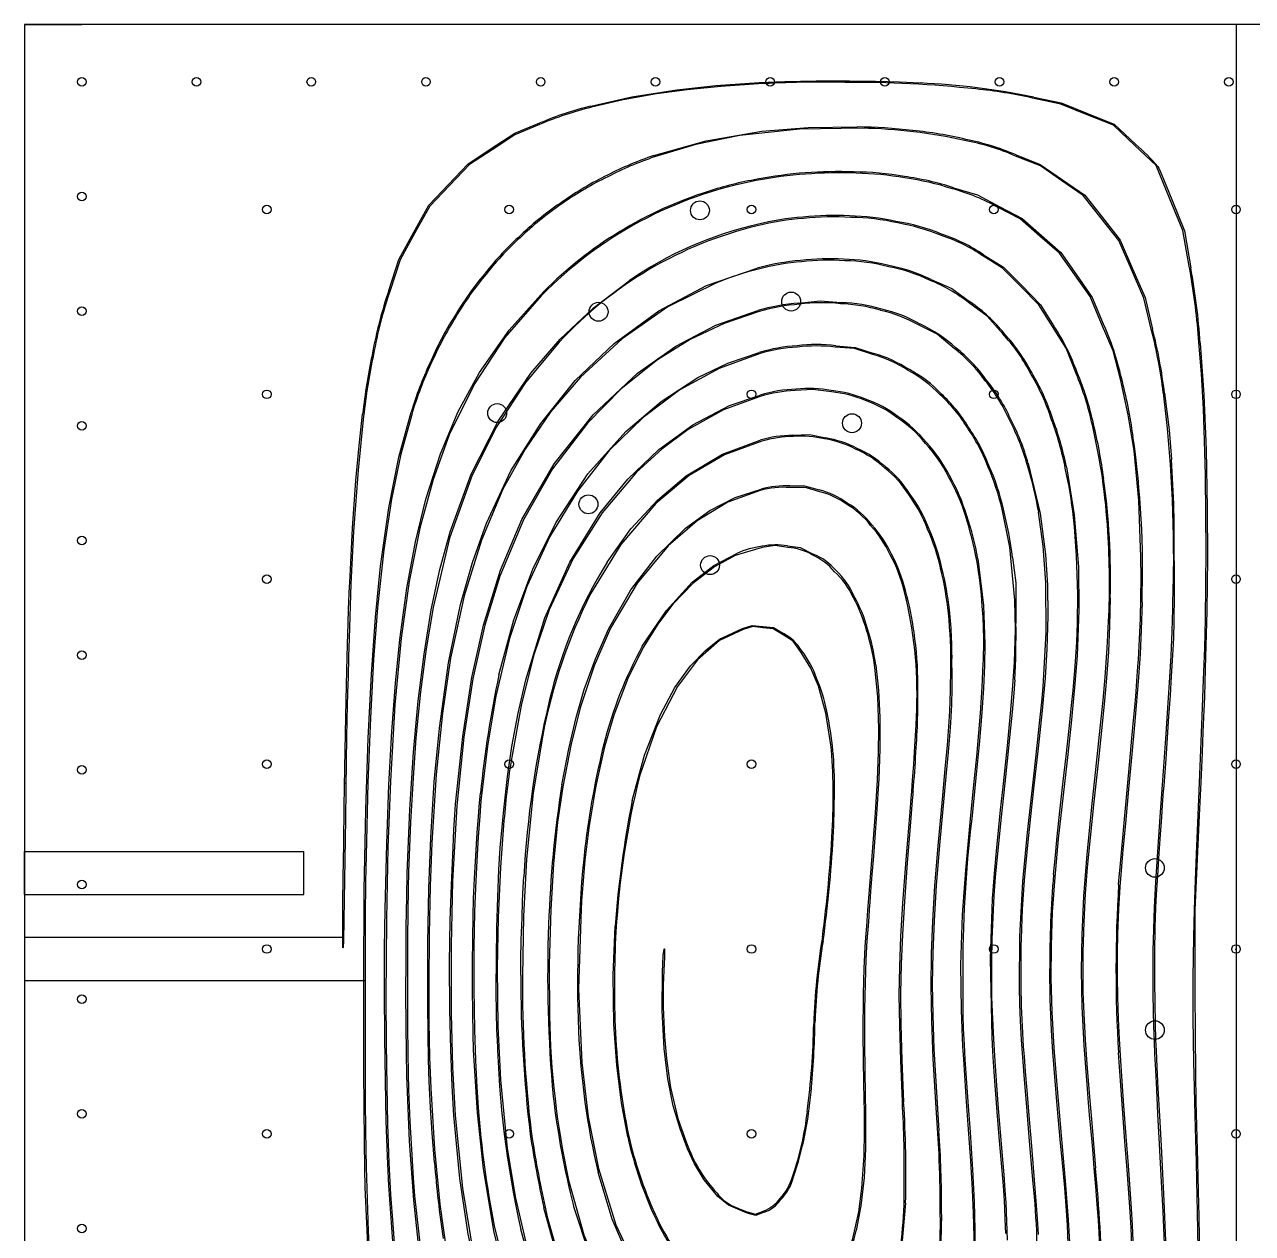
# Model space of a CAD drawing. Header units: millimetres. Extents: x 643 to 1488, y 1182 to 1827.
# Drawn here: x 643.3 to 1071.5, y 1405 to 1826.7 of the extents above; entities that cross this region are included whole.
import ezdxf

# ---------------------------------------------------------------- set-up
doc = ezdxf.new("R2010")
doc.units = ezdxf.units.MM
doc.header["$PDSIZE"] = -1

msp = doc.modelspace()

# ---------------------------------------------------------------- linework, layer by layer
at = {"color": 7, "linetype": 'Continuous'}
for p, q in [((1488.28, 1826.73), (643.28, 1826.73)), ((643.28, 1826.73), (643.28, 1181.73)), ((643.28, 1826.73), (663.28, 1826.73)), ((643.28, 1826.73), (643.28, 1806.73)), ((1065.78, 1826.73), (1065.78, 1181.73)), ((1004.74, 1799), (994.86, 1801.08)), ((995.28, 1801.43), (1004.82, 1799.37)), ((1013.88, 1795.29), (1004.74, 1799)), ((1004.82, 1799.37), (1014.03, 1795.7)), ((1023.03, 1791.58), (1013.88, 1795.29)), ((1014.03, 1795.7), (1023.24, 1792.02)), ((814.25, 1788.85), (823.01, 1792.39)), ((822.91, 1791.84), (814.25, 1788.29)), ((1030.5, 1784.55), (1023.03, 1791.58)), ((1023.24, 1792.02), (1030.72, 1784.99)), ((806.06, 1783.45), (814.25, 1788.85)), ((814.25, 1788.29), (806.33, 1783.07)), ((797.87, 1778.05), (806.06, 1783.45)), ((806.33, 1783.07), (798.4, 1777.86)), ((1037.97, 1777.52), (1030.5, 1784.55)), ((791.1, 1770.9), (797.87, 1778.05)), ((798.4, 1777.86), (791.52, 1770.63)), ((997.58, 1777.43), (988.92, 1780.87)), ((989.05, 1781.28), (997.53, 1777.94)), ((997.53, 1777.94), (1005.27, 1772.59)), ((1005.03, 1772.25), (997.58, 1777.43)), ((1042.63, 1766.21), (1037.97, 1777.52)), ((784.32, 1763.75), (791.1, 1770.9)), ((791.52, 1770.63), (784.64, 1763.39)), ((967.22, 1769.82), (975.6, 1767.28)), ((1012.47, 1767.06), (1005.03, 1772.25)), ((1005.27, 1772.59), (1013.01, 1767.24)), ((975.6, 1767.28), (983.38, 1763.16)), ((1018.71, 1759.2), (1012.47, 1767.06)), ((1013.01, 1767.24), (1019.2, 1759.4)), ((1047.29, 1754.89), (1042.63, 1766.21)), ((1043.35, 1765.68), (1047.8, 1754.81)), ((779.05, 1754.27), (784.32, 1763.75)), ((784.64, 1763.39), (779.43, 1754.01)), ((990.54, 1758.9), (982.88, 1762.9)), ((983.38, 1763.16), (991.16, 1759.04)), ((997.37, 1752.95), (990.54, 1758.9)), ((991.16, 1759.04), (997.9, 1753.13)), ((1024.95, 1751.34), (1018.71, 1759.2)), ((1019.2, 1759.4), (1025.4, 1751.56)), ((773.77, 1744.79), (779.05, 1754.27)), ((779.43, 1754.01), (774.22, 1744.62)), ((1004.19, 1747), (997.37, 1752.95)), ((997.9, 1753.13), (1004.64, 1747.23)), ((1025.4, 1751.56), (1029.73, 1741.53)), ((1049.46, 1742.41), (1047.29, 1754.89)), ((1047.8, 1754.81), (1050, 1741.87)), ((1004.64, 1747.23), (1010.13, 1739.36)), ((1029.31, 1741.29), (1024.95, 1751.34)), ((770.28, 1733.92), (773.77, 1744.79)), ((774.22, 1744.62), (770.68, 1733.65)), ((984.35, 1741.76), (977.43, 1746.08)), ((977.73, 1746.41), (984.66, 1742.07)), ((1009.53, 1739.41), (1004.19, 1747)), ((990.69, 1735.37), (984.35, 1741.76)), ((984.66, 1742.07), (991.15, 1735.53)), ((1014.87, 1731.81), (1009.53, 1739.41)), ((1010.13, 1739.36), (1015.61, 1731.5)), ((1033.66, 1731.24), (1029.31, 1741.29)), ((1029.73, 1741.53), (1034.06, 1731.5)), ((959.46, 1737.8), (966.71, 1734.61)), ((966.71, 1734.61), (973.17, 1729.84)), ((997.02, 1728.98), (990.69, 1735.37)), ((991.15, 1735.53), (997.63, 1728.98)), ((913.34, 1729.57), (920.72, 1730.31)), ((920.72, 1730.31), (928.12, 1729.76)), ((1018.92, 1722.38), (1014.87, 1731.81)), ((1015.61, 1731.5), (1019.48, 1722.36)), ((1036.33, 1720.03), (1033.66, 1731.24)), ((1034.06, 1731.5), (1036.69, 1720.49)), ((978.99, 1724.99), (972.53, 1729.71)), ((1001.77, 1721.41), (997.02, 1728.98)), ((997.63, 1728.98), (1002.27, 1721.54)), ((961.56, 1718.72), (955, 1721.99)), ((984.43, 1718.79), (978.99, 1724.99)), ((1022.97, 1712.94), (1018.92, 1722.38)), ((967.48, 1713.77), (961.56, 1718.72)), ((1006.52, 1713.84), (1001.77, 1721.41)), ((932.69, 1713.67), (926.04, 1714.22)), ((926.23, 1714.67), (933, 1714.06)), ((939.1, 1711.61), (932.69, 1713.67)), ((933, 1714.06), (939.45, 1711.97)), ((1010, 1705.03), (1006.52, 1713.84)), ((1025.45, 1703), (1022.97, 1712.94)), ((918.24, 1699.47), (911.99, 1699.02)), ((924.68, 1698.58), (918.24, 1699.47)), ((911.16, 1683.43), (917.04, 1683.7)), ((917.04, 1683.7), (922.73, 1682.52)), ((915.99, 1665.15), (910.17, 1665.21)), ((910.22, 1665.82), (915.28, 1665.82)), ((915.28, 1665.82), (920.36, 1664.36)), ((920.68, 1663.76), (915.99, 1665.15)), ((904.97, 1644.95), (900.55, 1644.24)), ((909.5, 1644.34), (904.97, 1644.95)), ((909.34, 1644.85), (913.79, 1644.3)), ((913.79, 1644.3), (918.36, 1642.01)), ((987.83, 1640.78), (988.99, 1631.96)), ((988.99, 1631.96), (989.03, 1617.94)), ((893.66, 1616.07), (897.09, 1617.08)), ((897.25, 1616.7), (893.92, 1615.73)), ((897.09, 1617.08), (900.8, 1616.7)), ((900.8, 1616.32), (897.25, 1616.7)), ((900.8, 1616.7), (904.51, 1616.33)), ((904.34, 1615.93), (900.8, 1616.32)), ((907.83, 1613.79), (904.34, 1615.93)), ((904.51, 1616.33), (907.93, 1614.31)), ((911.33, 1611.64), (907.83, 1613.79)), ((914.17, 1607.63), (911.33, 1611.64)), ((1052.94, 1550.85), (1051.46, 1517.93)), ((643.28, 1538.2), (740.69, 1538.2)), ((643.28, 1523.2), (643.28, 1538.2)), ((740.69, 1523.2), (740.69, 1538.2)), ((643.28, 1523.2), (740.69, 1523.2)), ((1051.46, 1517.93), (1051.47, 1489.58)), ((754.47, 1508.2), (643.28, 1508.2)), ((1065.46, 1504.23), (1066.09, 1504.23)), ((643.28, 1493.2), (762.02, 1493.2)), ((898.26, 1411.25), (895.28, 1412.06)), ((895.29, 1412.55), (898.22, 1411.68)), ((898.22, 1411.68), (901.18, 1412.94)), ((901.25, 1412.46), (898.26, 1411.25))]:
    msp.add_line(p, q, dxfattribs=at)
at = {"color": 7, "linetype": 'Continuous', "lineweight": 25}
for p, q in [((643.28, 1826.73), (643.28, 1181.73)), ((1488.28, 1826.73), (643.28, 1826.73))]:
    msp.add_line(p, q, dxfattribs=at)
at = {"color": 7, "linetype": 'Continuous', "flags": 128}
for points in [[(840.81, 1798.29), (855.06, 1801.48), (870.75, 1803.94), (884.4, 1805.41), (899.46, 1806.51)], [(899.3, 1806.02), (886.15, 1805.1), (874.39, 1803.95), (863.7, 1802.53), (852.08, 1800.45), (841.02, 1797.86)], [(899.46, 1806.51), (908.48, 1806.87), (919.34, 1807.05), (930.99, 1807.05), (940.02, 1806.92), (948.4, 1806.69), (955.63, 1806.35)], [(862.76, 1781.01), (880.94, 1786.19), (900.35, 1789.52), (916.54, 1790.84), (933.63, 1791.03)], [(935.37, 1790.56), (913.53, 1790.24), (892.74, 1787.97), (877.34, 1784.84), (862.92, 1780.55)], [(1038.56, 1777.25), (1038.83, 1776.62), (1039.27, 1775.59), (1040.44, 1772.78), (1043.35, 1765.68)], [(804.37, 1652.83), (812.89, 1670.99), (823.28, 1687.61), (835.34, 1702.5), (848.88, 1715.48), (864.44, 1726.83), (881.16, 1735.66), (898.83, 1741.75)], [(791.72, 1649.77), (799.08, 1669.91), (808.45, 1688.37), (819.8, 1705.09), (830.07, 1716.98), (841.53, 1727.75), (854.15, 1737.37)], [(884.65, 1736.65), (867.68, 1728.21), (851.73, 1717.12), (837.15, 1703.69), (826.87, 1691.71), (817.81, 1678.65), (810.11, 1664.65)], [(823.5, 1732.08), (810.81, 1717.51), (800.16, 1701.44), (791.4, 1683.56), (785.75, 1668.04), (781.11, 1651.06), (777.41, 1632.48)], [(783.23, 1661.1), (788.29, 1676.99), (794.51, 1691.71), (801.92, 1705.33), (812.25, 1720.09), (824.38, 1733.58)], [(816.76, 1654.01), (828.02, 1673.47), (841.6, 1690.63), (857.1, 1705.15), (870.37, 1714.49), (884.41, 1721.81), (899.01, 1726.95)], [(899.48, 1726.58), (887.24, 1722.48), (875.37, 1716.85), (863.98, 1709.77), (851.32, 1699.65), (839.64, 1687.71)], [(1055.28, 1655.74), (1055.11, 1669.52), (1054.82, 1681.64), (1054.39, 1692.64), (1053.69, 1704.92), (1052.73, 1717.32)], [(829.77, 1715.9), (817.98, 1701.85), (807.88, 1686.41), (799.42, 1669.51), (791.5, 1647.58), (785.75, 1623.36)], [(1053.31, 1715.57), (1054.56, 1697.52), (1055.37, 1678.45), (1055.77, 1658), (1055.79, 1640.7), (1055.56, 1622.11), (1055.08, 1602.06)], [(899.77, 1711.92), (885.48, 1706.78), (871.83, 1699.31), (859.01, 1689.68), (847.19, 1678.08), (836.07, 1663.99), (826.44, 1648.12), (818.49, 1630.67)], [(852.96, 1684.75), (865.25, 1695.26), (878.09, 1703.59), (888.59, 1708.61), (899.46, 1712.3)], [(1032.6, 1640.94), (1031.86, 1660.65), (1030.21, 1677.97), (1028.18, 1690.62), (1025.45, 1703)], [(899.84, 1696.97), (887, 1692.31), (874.7, 1685.49), (865.48, 1678.65), (856.72, 1670.54)], [(876.31, 1687.08), (889.1, 1693.78), (899.84, 1697.42)], [(1040.87, 1698.13), (1042.41, 1685.31), (1043.3, 1674.96)], [(761.5, 1690.08), (759.59, 1671.27), (758.04, 1649.87), (757.11, 1631.67), (756.45, 1612.59)], [(756.78, 1634.32), (757.66, 1651.05), (758.85, 1667.67), (759.96, 1679.92), (761.15, 1690.86)], [(761.77, 1524.7), (762.34, 1552.76), (763.16, 1577.82), (764.26, 1600.15), (765.68, 1620.03), (767.43, 1637.74), (770.27, 1658.09), (773.8, 1675.8), (778.08, 1691.49)], [(778.41, 1691.02), (774.51, 1676.86), (771.25, 1661.21), (768.57, 1643.52), (766.4, 1623.26), (765.03, 1605.19), (763.92, 1584.93), (763.04, 1562.23), (762.37, 1536.83)], [(839.64, 1687.71), (827.43, 1671.71), (817.26, 1654), (809.01, 1634.28), (803.8, 1617.17), (799.64, 1598.5), (796.47, 1578.09)], [(808.72, 1599.83), (813.9, 1619.06), (820.51, 1636.78), (828.53, 1652.94), (839.78, 1669.97), (852.96, 1684.75)], [(818.05, 1598.14), (824.7, 1619.72), (833.4, 1639.18), (844.05, 1656.37), (853.72, 1668.19), (864.49, 1678.45), (876.31, 1687.08)], [(900.4, 1681.4), (887.4, 1676.67), (875.03, 1669.36), (863.49, 1659.64), (851.23, 1645.32), (840.71, 1628.18)], [(846.43, 1639.14), (854.76, 1650.76), (864.03, 1660.85), (874.06, 1669.27), (886.65, 1676.86), (899.79, 1681.74)], [(856.72, 1670.54), (844.73, 1656.41), (834.6, 1640.46), (826.25, 1622.51), (820.89, 1606.87), (816.54, 1589.78), (813.17, 1571.16)], [(993.32, 1673.55), (997.51, 1656.2), (999.33, 1641.88)], [(1006.61, 1672.44), (1009.39, 1655.7), (1010.82, 1637.58), (1011, 1622.45), (1010.34, 1606.6)], [(810.11, 1664.65), (802.6, 1646.86), (796.56, 1627.41), (791.86, 1605.65), (789.01, 1586.47), (786.84, 1565.11), (785.28, 1541.24)], [(847.07, 1616.05), (854.71, 1629.52), (863.73, 1641.28), (873.82, 1651.05), (882.32, 1657.17), (891.15, 1661.76), (900.19, 1664.69)], [(899.77, 1664.17), (888.59, 1660.13), (877.85, 1653.63), (867.75, 1644.84), (856.96, 1631.8), (847.68, 1616.14)], [(769.02, 1518.09), (769.59, 1540.94), (770.37, 1561.54), (771.38, 1580.13), (772.64, 1596.93), (774.17, 1612.15), (776.61, 1630.1), (779.62, 1646.24), (783.23, 1661.1)], [(988.6, 1625.95), (986.86, 1644.39), (984.2, 1657.63)], [(793.61, 1554.78), (796.11, 1578.33), (799.29, 1598.94), (803.3, 1617.18), (809.26, 1636.39), (816.76, 1654.01)], [(998.51, 1595.73), (999.57, 1614.61), (999.46, 1632.09), (998.57, 1644.81), (996.95, 1656.58)], [(1052.68, 1553.68), (1053.42, 1570.78), (1054.02, 1585.47), (1054.49, 1598.17), (1054.85, 1609.32), (1055.1, 1619.33), (1055.29, 1631.43), (1055.34, 1643.25), (1055.28, 1655.74)], [(776.75, 1530.69), (777.7, 1552.89), (778.97, 1572.85), (780.59, 1590.84), (782.59, 1607.09), (785.13, 1622.54), (788.16, 1636.67), (791.72, 1649.77)], [(787.96, 1581.24), (791.12, 1604.08), (795.33, 1624.46), (799.46, 1639.1), (804.37, 1652.83)], [(858.72, 1609.85), (867.12, 1622.37), (876.14, 1632.17), (883.7, 1638), (891.69, 1642.2)], [(900.55, 1644.24), (891.16, 1641.53), (883.88, 1637.55)], [(975.69, 1640.31), (977.7, 1624.02), (978.2, 1610.54)], [(999.33, 1641.88), (1000.01, 1631.15), (1000.18, 1620.39), (999.84, 1608.87), (999.18, 1598.78), (998.16, 1587.39), (996.77, 1574.31)], [(883.88, 1637.55), (876.38, 1631.76), (869.4, 1624.47), (864.17, 1617.54), (859.06, 1609.46)], [(1044.18, 1639.68), (1044.16, 1627.97), (1044.06, 1618.48), (1043.95, 1612.74), (1043.79, 1608.65)], [(756.28, 1622.82), (756.39, 1625.21), (756.53, 1628.52), (756.78, 1634.32)], [(777.41, 1632.48), (774.66, 1612.64), (772.47, 1589.39), (770.86, 1562.81), (769.99, 1539.63), (769.48, 1514.48), (769.33, 1487.37)], [(818.49, 1630.67), (812.45, 1612.53), (807.66, 1592.44), (804.72, 1575.01), (802.45, 1555.89)], [(1039.33, 1550.37), (1040.49, 1566.27), (1041.43, 1579.35), (1042.16, 1590.09), (1042.73, 1598.97), (1043.15, 1606.46), (1043.53, 1614.96), (1043.77, 1622.95), (1043.92, 1631.49)], [(785.75, 1623.36), (783.34, 1608.94), (781.37, 1593.99), (779.78, 1577.86), (778.76, 1563.91), (777.91, 1548.51), (777.19, 1531.32)], [(984.66, 1561.87), (986.08, 1575.15), (987.17, 1586.41), (987.97, 1596.02), (988.5, 1604.33), (988.82, 1615.62), (988.6, 1625.95)], [(1021.89, 1626.76), (1021.69, 1617.04), (1021.27, 1607.9), (1020.47, 1597.36), (1019.76, 1589.7), (1018.83, 1580.45), (1017.65, 1569.21), (1016.19, 1555.57)], [(1033, 1625.28), (1032.71, 1615.74), (1032.31, 1607.11), (1031.65, 1597.5), (1031.09, 1590.61), (1030.36, 1582.31), (1029.44, 1572.24), (1028.3, 1559.98)], [(754.32, 1504.67), (754.32, 1504.68), (754.31, 1504.69), (754.31, 1504.71), (754.3, 1504.79), (754.29, 1505), (754.26, 1505.63), (754.24, 1507.54), (754.26, 1513.19), (754.32, 1520.31), (754.42, 1529.01), (754.59, 1540.91), (754.79, 1553.93), (755.02, 1567.45), (755.24, 1579.44), (755.46, 1590.91), (755.69, 1601.41), (755.9, 1610.53), (756.1, 1617.81), (756.28, 1622.82)], [(830.66, 1561.56), (833.09, 1574.04), (835.66, 1584.96), (838.5, 1594.77), (842.39, 1605.5), (847.07, 1616.05)], [(847.68, 1616.14), (841.89, 1603.04), (837.16, 1588.72), (833.94, 1575.8), (830.97, 1560.77)], [(893.92, 1615.73), (885.68, 1611.81), (877.98, 1605.09), (870.94, 1595.77), (863.68, 1581.69), (857.73, 1564.55)], [(875.58, 1603.03), (880.71, 1608.4), (885.63, 1612.32), (893.66, 1616.07)], [(1015.54, 1553.84), (1017.18, 1569.05), (1018.45, 1581.27), (1019.43, 1591.07), (1020.15, 1599.03), (1020.9, 1609.21), (1021.36, 1618.53)], [(756.45, 1612.59), (756.28, 1606.23), (756.09, 1599.11), (755.94, 1593.67), (755.82, 1588.96)], [(978.2, 1610.54), (978.09, 1603.29), (977.72, 1595.17), (977.01, 1585.26), (976.18, 1575.63), (975.07, 1563.89), (973.64, 1549.59)], [(859.06, 1609.46), (853.67, 1598.62), (848.82, 1585.76), (845.56, 1574.73), (842.94, 1563.29)], [(924.51, 1575.42), (922.76, 1586.55), (920.17, 1595.89), (917.49, 1602.15), (914.17, 1607.63)], [(1010.34, 1606.6), (1009.57, 1596.79), (1008.36, 1584.21), (1007.07, 1572.14), (1005.48, 1557.93)], [(1043.79, 1608.65), (1043.57, 1604.91), (1043.22, 1599.41), (1042.78, 1592.71), (1042.29, 1585.39), (1041.79, 1578.01), (1041.26, 1570.51), (1040.82, 1564.38), (1040.57, 1561.02), (1040.42, 1559.35)], [(855.2, 1556.04), (859.48, 1571.82), (865.06, 1585.99), (870.11, 1595.46), (875.58, 1603.03)], [(938.99, 1538.09), (940, 1551.68), (940.71, 1563.11), (941.12, 1572.75), (941.24, 1581.02), (940.85, 1592.19), (939.76, 1602.48)], [(940.11, 1603.29), (941.11, 1594.49), (941.6, 1584.99), (941.56, 1573.93), (941.16, 1563.58), (940.41, 1551.3), (939.33, 1536.67)], [(963.38, 1556.36), (964.37, 1567.03), (965.11, 1575.35), (965.64, 1581.86), (965.98, 1587.16), (966.25, 1594.38), (966.3, 1602.19)], [(966.68, 1602.35), (966.67, 1595.27), (966.53, 1589.42), (966.18, 1583.13), (965.83, 1578.53), (965.34, 1572.85), (964.69, 1565.73), (963.86, 1556.83)], [(973.2, 1549.59), (974.39, 1561.5), (975.34, 1571.38), (976.09, 1579.61), (976.65, 1586.53), (977.25, 1595.63), (977.59, 1603.8)], [(1027.82, 1559.67), (1028.76, 1569.79), (1029.5, 1577.75), (1030.07, 1583.92), (1030.49, 1588.65), (1030.81, 1592.28), (1031.23, 1597.62), (1031.58, 1602.82)], [(1055.08, 1602.06), (1054.93, 1597.06), (1054.78, 1592.44), (1054.67, 1589.51), (1054.59, 1587.54)], [(809.2, 1539.51), (810.41, 1552.8), (811.73, 1564.43), (813.24, 1574.9), (815.39, 1586.51), (818.05, 1598.14)], [(988.66, 1598.1), (988.29, 1593.49), (987.67, 1586.84), (986.92, 1579.09), (985.98, 1569.87), (985.13, 1562.03)], [(1006.56, 1571.48), (1007.05, 1575.85), (1007.72, 1582.21), (1008.43, 1589.27), (1008.95, 1594.46), (1009.34, 1598.66), (1009.56, 1601.25)], [(995.23, 1564.55), (995.85, 1569.87), (996.56, 1576.28), (997.27, 1583.01), (998.01, 1590.31), (998.51, 1595.73)], [(755.82, 1588.96), (755.71, 1584.32), (755.59, 1577.83), (755.46, 1570.04), (755.32, 1559.91), (755.19, 1549.59)], [(952.69, 1559.19), (953.01, 1563.11), (953.4, 1568.67), (953.78, 1575.02), (954.18, 1582.31), (954.42, 1588.02)], [(1054.59, 1587.54), (1054.47, 1584.96), (1054.24, 1579.85), (1053.92, 1572.73), (1053.46, 1562.43), (1052.94, 1550.85)], [(783.95, 1485.07), (783.94, 1506.2), (784.26, 1525.38), (784.93, 1543.04), (786.18, 1562.52), (787.96, 1581.24)], [(796.47, 1578.09), (794.06, 1554.15), (792.57, 1527.87), (792.05, 1505.55), (792.09, 1481.74)], [(824.03, 1578.88), (820.66, 1558.66), (818.34, 1535.55), (817.29, 1515.69), (816.94, 1494.62)], [(996.77, 1574.31), (995.3, 1561.18), (994.11, 1550.42), (993.18, 1541.61), (992.46, 1534.36), (991.92, 1528.27), (991.23, 1518.13), (990.82, 1507.85)], [(1002.15, 1530.22), (1002.66, 1535.7), (1003.45, 1543.43), (1004.39, 1552.3), (1005.54, 1562.75), (1006.56, 1571.48)], [(990.28, 1491.15), (990.41, 1508.55), (991.47, 1527.76), (993.01, 1544.92), (995.23, 1564.55)], [(830.97, 1560.77), (829.2, 1548.49), (827.78, 1533.9), (826.78, 1517.98), (826.19, 1498.87), (826.35, 1480.92)], [(950.62, 1533.84), (951.41, 1543.71), (952.09, 1552.04), (952.48, 1556.74), (952.69, 1559.19)], [(953.17, 1559.35), (953.12, 1558.92), (953.05, 1558.17), (952.86, 1556.02), (952.36, 1549.97), (951.78, 1542.72), (951.12, 1534.31)], [(980.88, 1521.77), (981.5, 1530.62), (982.31, 1539.69), (982.9, 1545.57), (983.67, 1552.82), (984.66, 1561.87)], [(985.13, 1562.03), (983.72, 1549.13), (982.55, 1537.42), (981.84, 1529.42), (981.34, 1522.81)], [(1028.3, 1559.98), (1027.19, 1548.04), (1026.35, 1538.82), (1025.74, 1531.67), (1025.3, 1525.92), (1024.84, 1518.12), (1024.49, 1509.58)], [(1024.85, 1526.75), (1025.06, 1529.33), (1025.47, 1534.05), (1026.05, 1540.46), (1026.88, 1549.57), (1027.82, 1559.67)], [(1040.42, 1559.35), (1040.28, 1557.71), (1040.04, 1554.57), (1039.74, 1550.27), (1039.32, 1544.21), (1038.88, 1537.63), (1038.38, 1529.9), (1037.97, 1523.22), (1037.7, 1518.56)], [(791.7, 1514.15), (792.12, 1526.55), (792.7, 1539.63), (793.02, 1545.81), (793.33, 1550.99), (793.61, 1554.78)], [(799.87, 1521.87), (800.21, 1528.78), (800.66, 1536.71), (801.18, 1544.71), (801.58, 1550.45), (801.96, 1555.22), (802.27, 1558.55)], [(802.45, 1555.89), (802, 1550.53), (801.51, 1543.31), (801.03, 1535.15), (800.53, 1525.52), (800.2, 1517.3)], [(962.21, 1432.72), (961.04, 1450.72), (960.18, 1465.97), (959.64, 1479.21), (959.42, 1491.16), (959.54, 1502.58), (959.99, 1513.99), (960.78, 1526.29), (961.9, 1540.18), (963.38, 1556.36)], [(963.86, 1556.83), (962.39, 1540.46), (961.26, 1526.44), (960.46, 1514.13), (960, 1502.87), (959.85, 1492.02), (960, 1481.11), (960.44, 1469.35), (961.15, 1456.1), (962.14, 1440.75)], [(1005.48, 1557.93), (1003.81, 1542.7), (1002.56, 1529.25), (1001.71, 1517.04), (1001.26, 1505.49), (1001.21, 1494.04), (1001.55, 1482.34), (1002.27, 1469.65), (1003.36, 1455.45), (1004.83, 1439.18)], [(1016.18, 1555.57), (1014.88, 1543.06), (1013.91, 1532.64), (1013.21, 1523.57), (1012.68, 1513.6), (1012.38, 1503.28)], [(1013.96, 1455.42), (1012.86, 1470.56), (1012.17, 1484.13), (1011.9, 1496.78), (1012.07, 1509.18), (1012.72, 1522.61), (1013.88, 1537.24), (1015.54, 1553.84)], [(1036.92, 1488.48), (1036.88, 1503.55), (1037.33, 1518.67), (1037.8, 1527.7), (1038.46, 1538.12), (1039.33, 1550.37)], [(1051.11, 1464.9), (1050.85, 1480.1), (1050.82, 1494.1), (1051.03, 1508.54), (1051.28, 1517.91), (1051.64, 1528.34), (1052.1, 1540.15), (1052.68, 1553.68)], [(755.19, 1549.59), (754.51, 1507.16), (754.37, 1504.79), (754.33, 1504.67), (754.33, 1504.67), (754.32, 1504.67)], [(810.48, 1549.11), (809.26, 1532.66), (808.47, 1515.27), (808.14, 1497.6), (808.35, 1477.29), (809.22, 1458.55)], [(969.99, 1482.96), (969.82, 1498.76), (970.44, 1516.14), (971.54, 1531.71), (973.2, 1549.59)], [(785.28, 1541.24), (784.7, 1526.2), (784.35, 1509.37), (784.24, 1491.96), (784.32, 1478.69), (784.55, 1466.41), (784.94, 1455.72)], [(808.08, 1473.2), (807.87, 1481.04), (807.8, 1490.49), (807.85, 1500.89), (808.03, 1511.56), (808.32, 1522.32), (808.72, 1531.89), (809.2, 1539.51)], [(937.42, 1517.77), (937.73, 1521.91), (938.18, 1527.75), (938.99, 1538.09)], [(762.37, 1536.83), (762.23, 1527.6), (762.12, 1515.74), (762.04, 1502.06), (762.01, 1487.38), (762.01, 1472.53), (762.04, 1461.27), (762.09, 1450.81), (762.16, 1441.53), (762.25, 1433.85), (762.37, 1428.15)], [(939.33, 1536.67), (938.82, 1530.19), (938.36, 1524.25), (938.07, 1520.53), (937.89, 1518.09)], [(949.42, 1450.99), (948.84, 1465.39), (948.48, 1477.49), (948.36, 1488.11), (948.48, 1498.05), (948.89, 1508.61), (949.6, 1520.23), (950.62, 1533.84)], [(951.12, 1534.31), (950.13, 1520.86), (949.42, 1509.32), (948.98, 1498.92), (948.81, 1488.88), (948.9, 1477.87), (949.25, 1465.5), (949.85, 1450.85)], [(776.61, 1460.1), (776.45, 1467.92), (776.34, 1477.74), (776.3, 1488.79), (776.32, 1500.3), (776.4, 1511.98), (776.55, 1522.41), (776.75, 1530.69)], [(777.19, 1531.32), (777.03, 1525.27), (776.92, 1517.23), (776.84, 1507.79), (776.8, 1497.54), (776.8, 1487.08), (776.83, 1477.17), (776.91, 1468.18), (777.02, 1460.69), (777.17, 1455.24)], [(816.3, 1495.09), (816.36, 1500.36), (816.53, 1507.41), (816.77, 1515.11), (816.99, 1520.9), (817.2, 1525.85), (817.41, 1529.43)], [(762.1, 1421.07), (761.94, 1427.66), (761.8, 1437.17), (761.69, 1448.87), (761.61, 1462.06), (761.57, 1476.01), (761.56, 1489.79), (761.59, 1502.94), (761.66, 1514.8), (761.77, 1524.7)], [(799.89, 1468.95), (799.71, 1474.63), (799.59, 1481.97), (799.53, 1490.33), (799.52, 1499.07), (799.58, 1507.94), (799.69, 1515.78), (799.87, 1521.87)], [(980.72, 1473.44), (980.1, 1500.83), (980.88, 1521.77)], [(770.31, 1421.71), (769.83, 1431.79), (769.43, 1444.25), (769.12, 1458.34), (768.91, 1473.33), (768.81, 1489.2), (768.84, 1504.4), (769.02, 1518.09)], [(800.2, 1517.3), (799.97, 1504.68), (799.99, 1490.46), (800.22, 1476.01), (800.54, 1465.37), (800.97, 1456.07), (801.49, 1448.79)], [(837.4, 1518.16), (836.51, 1490.39), (837.62, 1464.64), (839.89, 1445.67), (843.41, 1427.68)], [(936.45, 1504.86), (936.71, 1508.27), (937, 1512.16), (937.42, 1517.77)], [(937.89, 1518.09), (937.7, 1515.5), (937.46, 1512.3), (937.07, 1507.22)], [(1037.7, 1518.56), (1037.49, 1511.84), (1037.38, 1502.91), (1037.36, 1492.97), (1037.42, 1485.25), (1037.53, 1478.26), (1037.71, 1472.57)], [(793, 1446.11), (792.38, 1456.49), (791.91, 1469.14), (791.61, 1482.97), (791.51, 1499.35), (791.7, 1514.15)], [(853.63, 1438.71), (851.41, 1450.52), (849.79, 1463.73), (848.82, 1477.88), (848.53, 1495.11), (849.22, 1512.23)], [(865.74, 1496.19), (866.04, 1501.96), (866.29, 1504.13), (866.37, 1504.27), (866.42, 1504.26), (866.47, 1504.2)], [(866.47, 1504.2), (866.47, 1504.19), (866.47, 1504.19), (866.48, 1504.16), (866.48, 1504.09), (866.48, 1503.87), (866.47, 1503.25), (866.42, 1501.46), (866.23, 1496.78)], [(935.98, 1457.3), (935.75, 1474.39), (935.81, 1488.45), (936.04, 1497.48), (936.45, 1504.86)], [(937.07, 1507.22), (936.68, 1500.54), (936.4, 1492.36), (936.23, 1483.24), (936.2, 1472.04), (936.36, 1461.23)], [(1012.38, 1503.28), (1012.3, 1496.3), (1012.38, 1489.3), (1012.66, 1481.61), (1013.18, 1472.57), (1013.78, 1464.08), (1014.56, 1454.01), (1015.56, 1442.03), (1016.79, 1427.82)], [(871.88, 1441.46), (869.52, 1449.48), (867.67, 1458.97), (866.36, 1469.5), (865.6, 1482.73), (865.74, 1496.19)], [(1004.5, 1437.76), (1003.41, 1449.61), (1002.55, 1459.65), (1001.9, 1468.27), (1001.43, 1475.86), (1001, 1486.61), (1000.87, 1497.26)], [(970.51, 1494.46), (970.52, 1487.18), (970.56, 1481.5), (970.68, 1476.42), (970.93, 1470.95), (971.24, 1465.75), (971.69, 1459.22), (972.28, 1450.89), (973.04, 1440.28)], [(995.05, 1422.48), (993.8, 1437.25), (992.8, 1449.18), (992.02, 1458.74), (991.44, 1466.37), (991.01, 1472.54), (990.64, 1479.14), (990.42, 1485), (990.28, 1491.15)], [(769.33, 1487.37), (769.4, 1471.12), (769.58, 1456.36), (769.87, 1443.16), (770.34, 1429.69), (770.96, 1418.55)], [(1024.48, 1487.53), (1024.72, 1479.9), (1025.02, 1472.84), (1025.45, 1465.25), (1025.93, 1458.18), (1026.55, 1449.56), (1027.36, 1438.86)], [(1039.15, 1436.19), (1038.57, 1446.73), (1038.12, 1455.21), (1037.77, 1462.01), (1037.51, 1467.51), (1037.31, 1472.09), (1037.14, 1477.33), (1037.02, 1482.51), (1036.92, 1488.48)], [(1051.47, 1489.58), (1051.52, 1474.59), (1051.65, 1460.86), (1051.8, 1451.14), (1052.01, 1442.49)], [(786.23, 1429.73), (785.4, 1439.93), (784.81, 1448.99), (784.4, 1457.99), (784.19, 1465.71), (784.04, 1474.56), (783.95, 1485.07)], [(792.09, 1481.74), (792.55, 1463), (793.47, 1446.15), (795.99, 1420.75)], [(972.4, 1442.9), (971.72, 1452.62), (971.2, 1460.08), (970.82, 1465.8), (970.55, 1470.34), (970.24, 1476.39), (969.99, 1482.96)], [(980.7, 1482.33), (981.22, 1472.8), (981.67, 1465.11), (982.12, 1458.32), (982.74, 1450.14), (983.56, 1440.28)], [(983.23, 1438.71), (982.52, 1447.39), (982.01, 1453.62), (981.65, 1458.1), (981.4, 1461.53), (981.2, 1464.78), (980.99, 1468.48), (980.72, 1473.44)], [(812.09, 1385.63), (807.03, 1405.34), (803.3, 1427.54), (801.23, 1447.13), (799.89, 1468.95)], [(991.59, 1470.21), (991.84, 1466.78), (992.24, 1461.55), (992.77, 1454.99), (993.51, 1446.14), (994.3, 1436.82)], [(1037.71, 1472.57), (1037.89, 1468.78), (1038.18, 1463), (1038.55, 1455.72), (1039.07, 1445.91), (1039.63, 1435.56)], [(1027.03, 1437.13), (1026.29, 1446.92), (1025.59, 1456.56), (1025.13, 1463.11), (1024.81, 1468)], [(1052.12, 1423.43), (1051.95, 1429.94), (1051.75, 1437.65), (1051.55, 1445.99), (1051.31, 1455.87), (1051.11, 1464.9)], [(936.36, 1461.23), (936.61, 1446.57), (936.51, 1434.52), (936.05, 1424.53), (934.98, 1414.69), (933.32, 1406.07)], [(794.06, 1340.6), (788.69, 1357.72), (784.36, 1376.67), (781.02, 1397.94), (779.03, 1416.61), (777.58, 1437.25), (776.61, 1460.1)], [(809.22, 1458.55), (811.63, 1434.68), (814.45, 1417.29)], [(777.17, 1455.24), (777.68, 1444), (778.32, 1432.41), (778.83, 1424.31), (779.3, 1418.07)], [(784.94, 1455.72), (786.26, 1434.46), (788.11, 1415.26), (790.54, 1397.86), (793.61, 1382.02), (799.82, 1359.64), (807.91, 1339.48)], [(868.61, 1455.87), (871.15, 1445.08), (874.18, 1436.66)], [(1015.22, 1440.6), (1015.01, 1442.8), (1014.7, 1446.41), (1014.35, 1450.62), (1013.96, 1455.42)], [(809.08, 1363.42), (802.78, 1382.99), (797.98, 1404.8), (795.14, 1424.19), (793, 1446.11)], [(885.1, 1417.92), (880.35, 1423.75), (876.93, 1429.26), (874.53, 1434.49), (871.88, 1441.46)], [(973.79, 1389.25), (974.25, 1396.51), (974.41, 1403.75), (974.25, 1412.13), (973.87, 1420.24), (973.26, 1430.31), (972.4, 1442.9)], [(973.04, 1440.28), (973.91, 1427.27), (974.47, 1416.08), (974.73, 1406.38), (974.68, 1397.84), (973.98, 1385.94), (972.5, 1374.76)], [(983.56, 1440.28), (984.25, 1432.06), (984.78, 1425.47), (985.18, 1420.13), (985.47, 1415.64), (985.77, 1409.34), (985.96, 1402.64)], [(1004.82, 1439.18), (1006.25, 1423.3), (1007.26, 1409.7), (1007.89, 1397.91), (1008.14, 1387.47), (1007.78, 1372.72), (1006.54, 1358.41)], [(1018.09, 1405.32), (1017.79, 1409.51), (1017.37, 1415.09), (1016.88, 1421.39), (1016.36, 1427.74), (1015.94, 1432.84), (1015.58, 1437.01), (1015.36, 1439.34), (1015.22, 1440.6)], [(1027.36, 1438.86), (1028.13, 1428.68), (1028.73, 1420.45), (1029.18, 1413.69), (1029.53, 1407.91), (1029.91, 1399.68), (1030.2, 1390.83)], [(1052.01, 1442.49), (1052.35, 1430.12), (1052.62, 1419.74), (1052.83, 1410.97), (1052.98, 1403.43), (1053.08, 1396.73), (1053.14, 1388.6), (1053.14, 1380.41), (1053.08, 1371.3)], [(985.45, 1405), (985.3, 1410.02), (985.14, 1413.98), (984.87, 1418.34), (984.52, 1423.01), (983.99, 1429.57), (983.23, 1438.71)], [(994.3, 1436.82), (995.28, 1425.12), (996.1, 1414.75), (996.56, 1408.5), (996.8, 1404.69)], [(1007.49, 1394.29), (1007.27, 1401.46), (1006.98, 1407.91), (1006.53, 1414.67), (1006.04, 1420.88), (1005.37, 1428.41), (1004.5, 1437.76)], [(1029.68, 1379.64), (1029.67, 1387.95), (1029.61, 1394.71), (1029.46, 1400.77), (1029.19, 1406.98), (1028.85, 1412.54), (1028.39, 1419.14), (1027.79, 1427.2), (1027.03, 1437.13)], [(1041.2, 1378.07), (1041.17, 1387.22), (1041.04, 1395.43), (1040.75, 1404.23), (1040.38, 1412.57), (1039.85, 1422.97), (1039.15, 1436.19)], [(1039.63, 1435.56), (1040.61, 1416.26), (1041.28, 1399.6), (1041.65, 1385.04), (1041.71, 1372.05), (1041.19, 1353.5), (1039.94, 1335.39)], [(929.11, 1394.76), (932.09, 1403.2), (934.18, 1412.49), (935.3, 1420.85), (936.03, 1430.52)], [(762.37, 1428.15), (763.16, 1405.76), (764.2, 1385.85), (765.52, 1368.13), (767.15, 1352.28), (769.24, 1337.35), (771.75, 1323.8), (774.71, 1311.26)], [(900.15, 1353.33), (889.65, 1357.26), (879.75, 1363.52), (870.58, 1371.96), (862.28, 1382.39), (854.64, 1395.27), (848.26, 1409.96), (843.27, 1426.26)], [(843.41, 1427.68), (849.51, 1407.95), (857.84, 1390.36), (865.75, 1378.45), (874.68, 1368.53)], [(833.02, 1423.59), (838.37, 1404.54), (845.38, 1387.37), (853.97, 1372.19), (861.78, 1361.75), (870.47, 1352.7), (880.01, 1345.09)], [(1052.28, 1345.15), (1052.48, 1352.72), (1052.6, 1362.64), (1052.65, 1374.17), (1052.63, 1386.6), (1052.53, 1399.8), (1052.36, 1412.35), (1052.12, 1423.43)], [(774.33, 1310.95), (770.77, 1326.28), (767.91, 1342.96), (765.65, 1361.92), (764.23, 1379.04), (763.06, 1398.6), (762.1, 1421.07)], [(774.58, 1374.94), (773.23, 1386.02), (771.98, 1398.9), (770.32, 1421.71)], [(770.96, 1418.55), (771.71, 1408.17), (772.47, 1398.49), (773.02, 1392.14), (773.46, 1387.52)], [(779.3, 1418.07), (782.06, 1393.44), (785.93, 1371.3), (791.01, 1351.38), (797.39, 1333.43), (805.6, 1316.44), (815.45, 1300.99), (827.07, 1286.8)], [(795.99, 1420.75), (799.96, 1396.77), (805.58, 1375.01), (812.94, 1355.27), (823.96, 1334.35), (837.62, 1315.64)], [(895.28, 1412.06), (888.83, 1414.82), (885.1, 1417.92)], [(814.45, 1417.29), (819.04, 1397.94), (824.99, 1380.25), (832.32, 1364.16), (842.77, 1347.15), (855.23, 1332.17)], [(833.46, 1385.79), (827.7, 1401.71), (824.38, 1413.98)], [(899.93, 1335.08), (887.86, 1339.88), (876.49, 1347.07), (865.97, 1356.45), (856.45, 1367.84), (847.71, 1381.72), (840.43, 1397.39), (834.76, 1414.61)], [(889.82, 1414.8), (892.84, 1413.43), (895.29, 1412.55)], [(950.53, 1415.55), (949.1, 1399.9), (947, 1388.78)], [(807.04, 1407.68), (812.31, 1386.45), (819.4, 1366.88), (826.23, 1352.71), (834.15, 1339.64)], [(875.15, 1314.99), (859.97, 1326.86), (846.59, 1341.31), (835.12, 1358.17), (827.53, 1372.99), (821.25, 1389.11), (816.34, 1406.42)]]:
    msp.add_lwpolyline(points, dxfattribs=at)
at = {"color": 7, "linetype": 'Continuous', "lineweight": 25}
for centre, radius in [((663.28, 1806.73), 1.5), ((703.28, 1806.73), 1.5), ((743.28, 1806.73), 1.5), ((783.28, 1806.73), 1.5), ((823.28, 1806.73), 1.5), ((863.28, 1806.73), 1.5), ((903.28, 1806.73), 1.5), ((943.28, 1806.73), 1.5), ((983.28, 1806.73), 1.5), ((1023.28, 1806.73), 1.5), ((1063.28, 1806.73), 1.5), ((663.28, 1766.73), 1.5), ((878.82, 1761.9), 3.3), ((727.78, 1762.23), 1.5), ((812.28, 1762.23), 1.5), ((896.78, 1762.23), 1.5), ((981.28, 1762.23), 1.5), ((1065.78, 1762.23), 1.5), ((910.64, 1730.08), 3.3), ((663.28, 1726.73), 1.5), ((843.46, 1726.54), 3.3), ((727.78, 1697.73), 1.5), ((896.78, 1697.73), 1.5), ((981.28, 1697.73), 1.5), ((1065.78, 1697.73), 1.5), ((808.11, 1691.19), 3.3), ((663.28, 1686.73), 1.5), ((931.85, 1687.65), 3.3), ((839.93, 1659.37), 3.3), ((663.28, 1646.73), 1.5), ((882.35, 1638.15), 3.3), ((727.78, 1633.23), 1.5), ((1065.78, 1633.23), 1.5), ((663.28, 1606.73), 1.5), ((663.28, 1566.73), 1.5), ((727.78, 1568.73), 1.5), ((812.28, 1568.73), 1.5), ((896.78, 1568.73), 1.5), ((1065.78, 1568.73), 1.5), ((1037.49, 1532.51), 3.25), ((663.28, 1526.73), 1.5), ((727.78, 1504.23), 1.5), ((896.78, 1504.23), 1.5), ((981.28, 1504.23), 1.5), ((1065.78, 1504.23), 1.5), ((663.28, 1486.73), 1.5), ((1037.49, 1475.94), 3.25), ((663.28, 1446.73), 1.5), ((727.78, 1439.73), 1.5), ((812.28, 1439.73), 1.5), ((896.78, 1439.73), 1.5), ((1065.78, 1439.73), 1.5), ((663.28, 1406.73), 1.5)]:
    msp.add_circle(centre, radius, dxfattribs=at)
at = {"color": 7, "linetype": 'Continuous'}
for centre, radius, start, end in [((920.87, 1427.99), 378.65, 88.7117, 93.2655), ((932.05, 1402.62), 403.93, 83.8878, 90.3783), ((943.73, 1547.95), 258.67, 78.5053, 87.3644), ((958.21, 1635.76), 169.33, 77.5018, 84.2909), ((866.51, 1690.99), 109.87, 103.4165, 113.3832), ((867.47, 1688.1), 113.37, 103.5983, 113.0854), ((931.47, 1610.27), 180.77, 83.156, 89.3124), ((931.7, 1606.63), 183.96, 77.6259, 88.8569), ((940.02, 1654.73), 135.66, 76.5414, 84.506), ((955.01, 1701.85), 85.99, 66.774, 79.1998), ((953.65, 1697.31), 91.13, 67.1396, 78.6428), ((972.55, 1718.26), 88.53, 41.7895, 48.9212), ((897.97, 1674.48), 112.19, 108.2881, 117.2832), ((899.8, 1671.53), 115.09, 108.6924, 117.5063), ((892.12, 1679.74), 104.87, 115.7618, 125.6374), ((891.67, 1679.39), 104.43, 115.5428, 125.4857), ((923.79, 1644.09), 130.68, 93.5657, 101.1745), ((926.65, 1628.79), 146.63, 87.7242, 100.9388), ((926.85, 1650.64), 124.38, 87.0224, 95.1565), ((932.1, 1672.19), 103.11, 79.936, 89.7925), ((931.09, 1660.66), 114.21, 80.3008, 88.886), ((937.17, 1677.42), 97.16, 71.9793, 82.3396), ((937.19, 1678.56), 95.58, 71.911, 82.0981), ((924.4, 1633.95), 140.75, 100.6164, 135.7957), ((919.5, 1652.82), 121.71, 99.7785, 108.1135), ((949, 1702.67), 69.1, 60.6466, 75.0187), ((885.25, 1682.2), 98.96, 123.2326, 134.1119), ((887.93, 1678.86), 102.74, 123.6143, 133.6947), ((923.69, 1635.08), 139.88, 107.488, 135.2369), ((925.24, 1669.66), 90.5, 86.3766, 96.6648), ((930.91, 1622.91), 137.4, 103.5052, 137.4047), ((927.64, 1630.79), 129.47, 102.8583, 124.5878), ((921.98, 1663.21), 96.62, 94.3029, 103.8673), ((921.07, 1669.65), 89.66, 93.9289, 104.3615), ((925.25, 1663.97), 95.7, 86.2808, 96.1969), ((929.36, 1676.41), 83.59, 77.6943, 88.9081), ((930.54, 1682.41), 77.05, 77.052, 89.3187), ((935.53, 1685.7), 73.31, 67.9201, 80.8566), ((934, 1679.97), 78.76, 68.322, 79.904), ((888.02, 1673.46), 107.25, 131.9244, 141.7697), ((886.63, 1674.87), 104.8, 131.6724, 141.7406), ((944.18, 1696.79), 59.91, 55.9344, 71.6009), ((944.28, 1697), 59.22, 55.967, 71.4786), ((919.94, 1666.62), 78.03, 94.4058, 105.6993), ((920.32, 1664.67), 79.55, 94.3711, 105.3216), ((923.74, 1667.06), 77.98, 86.1984, 97.2134), ((923.66, 1663.82), 80.71, 85.9385, 96.6906), ((927.57, 1678.72), 66.17, 75.4565, 88.8419), ((928.53, 1681.06), 63.27, 75.2349, 89.2379), ((889.19, 1668.21), 111.46, 140.0228, 149.4382), ((887.41, 1669.44), 108.83, 139.7506, 149.427), ((920.41, 1651.17), 92.66, 103.1683, 112.6993), ((933.27, 1683.19), 60.57, 64.3703, 79.6122), ((933.55, 1684.13), 59.17, 64.3734, 79.1769), ((817.7, 1699.5), 235.69, 4.3369, 10.489), ((814.76, 1698.91), 239.13, 3.9955, 10.3505), ((939.29, 1687.85), 53.45, 51.5503, 68.1992), ((918.53, 1683.64), 156.54, 161.2642, 169.504), ((914.78, 1684.43), 152.27, 161.1408, 169.701), ((918.4, 1661.28), 68.47, 94.2357, 106.4526), ((918.67, 1661.69), 67.67, 94.3409, 106.4789), ((921.4, 1668.66), 61.02, 83.9201, 97.3859), ((925.87, 1673.83), 55.54, 73.3295, 87.9432), ((926.06, 1673.38), 56.42, 73.2706, 87.9019), ((929.98, 1676.3), 52.09, 61.295, 76.8842), ((931.48, 1679.89), 48.74, 60.2255, 77.1791), ((942.56, 1684.94), 54.34, 38.7121, 55.7151), ((894.89, 1660.76), 120.21, 147.7607, 156.5972), ((898.26, 1659.07), 123.5, 147.8421, 156.4812), ((935.09, 1677.92), 48.83, 47.5608, 65.0502), ((939.7, 1680.12), 75.03, 19.6209, 33.5048), ((931.06, 1682.22), 97.11, 12.637, 24.4183), ((943.35, 1679.72), 56.69, 27.2444, 43.5728), ((939.07, 1676.54), 62.47, 27.4112, 42.7259), ((859.41, 1675.39), 182.46, 7.2032, 14.1611), ((856.46, 1675.19), 185.83, 7.0902, 14.1098), ((916.36, 1656.26), 58.53, 93.6004, 106.784), ((916.07, 1657.48), 56.84, 93.2918, 106.665), ((919.45, 1660.65), 54.45, 82.8524, 97.1432), ((919.43, 1655.38), 59.21, 83.596, 96.4246), ((935.49, 1672.26), 52.41, 35.2287, 52.3742), ((935.67, 1672.54), 52.56, 35.1469, 51.9923), ((1010.91, 1661.27), 251.5, 168.3274, 173.2418), ((1017.94, 1660.03), 258.19, 168.4656, 173.3165), ((926.92, 1668.01), 45.28, 57.1746, 74.3908), ((926.62, 1666.93), 46.83, 57.3604, 74.0997), ((900.62, 1654.47), 128.01, 155.0337, 163.1936), ((895.56, 1656.22), 122.22, 154.7532, 163.4553), ((930.7, 1667.28), 43.98, 43.5218, 61.8378), ((932.07, 1669.01), 42.28, 42.9368, 62.0745), ((928.17, 1665.43), 76.95, 17.6815, 31.5304), ((929.4, 1666.02), 76.05, 17.9489, 31.0963), ((914.47, 1665.02), 103.57, 12.2678, 22.7236), ((916.64, 1665.78), 101.73, 12.2674, 22.8648), ((932.41, 1664.59), 59.52, 23.8291, 39.5503), ((931.26, 1663.75), 61.41, 24.4969, 39.4853), ((859.27, 1659.78), 172.18, 7.8012, 14.6989), ((913.75, 1652.76), 46.78, 91.6936, 107.3049), ((914, 1650.15), 48.91, 92.3551, 106.8249), ((916.79, 1653.95), 45.79, 80.1581, 95.5406), ((920.69, 1658.64), 40.62, 66.9512, 84.4452), ((921.1, 1659.32), 39.42, 66.8619, 84.7992), ((925.2, 1661.28), 36.55, 51.7117, 71.8462), ((929.92, 1660.99), 49.05, 30.9506, 48.2279), ((928.56, 1659.98), 51.18, 31.0816, 47.6606), ((593.75, 1641.41), 450.29, 358.7367, 7.2534), ((924.24, 1659.87), 37.78, 52.0003, 70.9115), ((925.21, 1655.01), 41.18, 38.4614, 57.2265), ((924.4, 1654.13), 42.83, 38.7648, 56.8076), ((913.13, 1650.64), 82.94, 15.5829, 27.2712), ((918.86, 1653.22), 77.18, 15.275, 27.797), ((903, 1651.87), 105.18, 11.0047, 20.5557), ((902.46, 1651.9), 106.16, 11.1571, 20.7227), ((854.35, 1647.21), 166.62, 7.2863, 13.9577), ((911.7, 1640.73), 42.7, 90.7186, 106.1944), ((911.76, 1642.38), 40.64, 90.4674, 106.2332), ((914.28, 1648.03), 35.1, 76.7978, 94.6565), ((921.09, 1650.41), 62.23, 20.8901, 35.1276), ((919.93, 1649.73), 64, 21.1793, 34.9609), ((807.66, 1637.98), 213.72, 3.1811, 13.2686), ((706.98, 1636.58), 326.21, 358.0155, 8.2072), ((917.27, 1649.16), 33.43, 61.6836, 81.3422), ((916.72, 1646.58), 36.44, 62.3446, 80.5093), ((919.99, 1646.98), 34.67, 47.2499, 66.8382), ((921.93, 1647.46), 48.6, 26.2524, 43.0274), ((922.45, 1647.79), 48.46, 26.451, 43.1689), ((920.06, 1647.29), 33.91, 46.8356, 67.3383), ((623.38, 1646.79), 420.86, 359.0315, 3.8374), ((920.81, 1643.33), 36.43, 32.2383, 51.9617), ((921.8, 1644.35), 35.5, 31.3593, 52.2792), ((902.77, 1638.85), 83.57, 12.9898, 23.8167), ((904.94, 1639.65), 81.73, 12.7142, 23.9722), ((886.49, 1638.65), 111.91, 9.2171, 17.8293), ((852.2, 1637.59), 157.83, 6.2576, 12.5722), ((909.06, 1631.12), 34.72, 88.0714, 104.7973), ((908.73, 1636.13), 65.6, 17.1337, 30.0325), ((910.38, 1637.26), 64.08, 16.4018, 30.0735), ((774.41, 1634.11), 247.59, 358.3003, 7.9483), ((907.99, 1634.46), 30.83, 85.9546, 105.4636), ((914.42, 1638.77), 26.27, 53.1642, 76.9321), ((914.19, 1637.92), 26.64, 53.6566, 75.8919), ((911.81, 1633.22), 49.58, 20.6071, 36.581), ((911.56, 1632.8), 50.47, 20.7682, 36.5145), ((915.4, 1634.42), 28.91, 37.4165, 59.7192), ((914.54, 1633.44), 30.64, 37.7271, 59.3309), ((863.85, 1626.16), 124.85, 6.7269, 14.6032), ((850.98, 1616.79), 126.48, 3.1787, 17.8017), ((890.97, 1626.72), 85.8, 9.1106, 19.4951), ((719.67, 1625.47), 290.9, 355.224, 5.7866), ((907.9, 1624.35), 41.12, 24.9969, 42.2112), ((909.33, 1625.15), 39.97, 24.8085, 42.5636), ((894.84, 1622.05), 69.54, 11.9926, 24.3071), ((891.58, 1621.22), 73.35, 12.4055, 23.6891), ((738.06, 1631.41), 283.59, 357.3974, 3.7261), ((904.53, 1613.97), 31.02, 97.4197, 114.4553), ((905.25, 1622.05), 23.16, 79.8271, 101.7838), ((908.16, 1624.82), 19.57, 59.7944, 86.069), ((908.87, 1621.54), 22.16, 40.1975, 65.6556), ((909.86, 1621.82), 21.91, 41.4381, 67.1899), ((903.24, 1618.21), 48.08, 12.8319, 29.2903), ((901.74, 1617.79), 50.07, 13.2599, 28.8148), ((595.04, 1633.49), 437.62, 355.9812, 0.9748), ((985.84, 1552.7), 164.04, 148.2014, 166.629), ((906.6, 1615.8), 28.43, 24.2218, 46.194), ((865.18, 1611.92), 100.72, 5.4065, 14.1238), ((863.52, 1611.62), 102.87, 6.0706, 14.2732), ((906.96, 1615.38), 27.82, 24.1715, 47.3669), ((1006.6, 1544.6), 185.76, 153.2603, 169.3651), ((885.87, 1601.44), 53.43, 15.7739, 29.1467), ((812.39, 1593.72), 142.14, 357.7016, 14.3234), ((852.52, 1601.42), 101.85, 7.5112, 15.874), ((884.87, 1600.89), 54.06, 15.5701, 28.5976), ((830.49, 1611.43), 147.31, 357.0285, 4.8156), ((818.65, 1605.33), 147.69, 358.783, 6.2501), ((819.46, 1606.15), 147.27, 358.5196, 6.3723), ((873.93, 1594.9), 66.27, 6.5687, 18.0196), ((871.61, 1594.7), 69.04, 7.154, 17.9414), ((841.16, 1597.61), 113.63, 359.3718, 8.6655), ((665.3, 1614.05), 323.76, 357.1754, 0.6885), ((900.46, 1600.03), 16.12, 30.7396, 62.4044), ((986, 1540.17), 145.1, 151.3, 165.8299), ((887.2, 1587.3), 34.27, 19.4707, 37.708), ((1172.16, 1521.88), 371.7, 167.8952, 174.3382), ((866.95, 1576.32), 57.15, 11.0076, 23.0874), ((722.07, 1590.96), 232.77, 355.5485, 1.3295), ((1160.45, 1511.09), 343.54, 166.611, 176.9394), ((806.12, 1562.03), 119.61, 358.7154, 12.1608), ((1143.48, 1502.45), 307.03, 166.1983, 173.0672), ((718.68, 1557.33), 206.63, 356.717, 5.0231), ((609.26, 1590.94), 345.36, 354.7527, 357.0059), ((1111.26, 1523.69), 301.85, 170.9508, 175.1681), ((1156.01, 1501.93), 319.02, 168.911, 177.0844), ((1155.06, 1491.76), 306.1, 166.2444, 176.5153), ((1226.37, 1499.67), 400.53, 171.1109, 178.1081), ((589.49, 1558.67), 336.21, 357.35, 0.1156), ((1211.95, 1484.97), 363.75, 168.7341, 175.7018), ((1401.06, 1497.71), 430.56, 173.0799, 180.4323), ((451.63, 1570.74), 474.02, 352.4328, 356.9462), ((428.93, 1573.72), 497.35, 352.2979, 356.4739), ((1270.39, 1492.43), 434.25, 173.7764, 182.2053), ((1350.28, 1500.2), 349.42, 175.072, 180.4827), ((1499.66, 1497.07), 475.74, 176.4234, 183.5031), ((1389.94, 1496.04), 409.47, 176.2507, 181.9175), ((1283.46, 1494.95), 457.75, 177.7545, 185.2934), ((1207.5, 1490.91), 358.51, 176.8888, 182.5546), ((1146.42, 1470.75), 228.03, 170.5156, 178.1569), ((1409.25, 1497.62), 418.56, 178.5992, 183.7549), ((1357.95, 1498.42), 333.65, 178.0833, 181.8704), ((1133.26, 1471.7), 214.41, 170.506, 177.9987), ((1281.17, 1495.17), 464.87, 180.0097, 186.8591), ((1249.31, 1491.65), 432.39, 179.6064, 186.7808), ((1056.81, 1487.31), 190.81, 177.1554, 189.4814), ((1121.95, 1486.23), 295.65, 181.0291, 192.2323), ((626.05, 1484.24), 292.53, 352.7962, 358.7947), ((567.75, 1486.5), 351.31, 354.7408, 358.8076), ((1149.98, 1481.59), 342, 181.4064, 192.6976), ((1103.3, 1487.31), 267.09, 182.4878, 193.2127), ((1093.84, 1488.13), 244.85, 183.0899, 191.4946), ((485.43, 1443.08), 450.78, 358.4034, 1.8076), ((1110.93, 1485.77), 285.19, 186.6544, 194.4496), ((787.6, 1465.58), 130.47, 341.7421, 355.0362), ((1160.9, 1476.41), 360.48, 184.3955, 190.9923), ((811.32, 1459.55), 105.64, 340.9707, 353.4808), ((476.59, 1425.71), 473.51, 359.419, 3.0605), ((567.8, 1425.83), 382.87, 358.4625, 3.747), ((1208.87, 1498.48), 393.67, 188.5937, 192.3944), ((1223.5, 1500.94), 408.04, 188.5039, 192.282), ((996.62, 1472.02), 146.41, 192.897, 204.2939), ((600.57, 1414.28), 362.53, 359.7832, 4.1871), ((993.5, 1470.38), 143.41, 192.7577, 204.8792), ((921.7, 1453.24), 50.33, 199.2356, 222.8221), ((585.31, 1415.77), 377.28, 359.7045, 2.5756), ((1205.99, 1464.05), 421.16, 184.6747, 188.2982), ((543.06, 1381.16), 476.01, 0.6324, 5.6252), ((893.05, 1430.05), 18.8, 316.7658, 344.7374), ((894.01, 1429.34), 18.09, 315.5704, 345.1605), ((692.41, 1392.08), 304.17, 358.5768, 5.7366), ((897.41, 1428.96), 16.06, 218.1996, 241.8312), ((821.5, 1418.93), 128.59, 346.5114, 0.8812), ((987.23, 1450.98), 166.55, 192.781, 211.3888), ((897.14, 1424.01), 11.79, 290.0382, 324.5626), ((897.6, 1423.31), 11.45, 288.5973, 324.5899), ((824.46, 1408.91), 138.22, 347.8429, 2.0371), ((935.11, 1443.59), 78.65, 203.8581, 224.1159), ((936.03, 1444.32), 80.31, 205.2656, 224.0655), ((814.11, 1409.79), 149.02, 353.8665, 1.2015), ((872.24, 1419.69), 62.57, 336.1745, 347.4297), ((608.7, 1383.72), 409.96, 356.9858, 3.0199)]:
    msp.add_arc(centre, radius, start, end, dxfattribs=at)
for p in [(754.88, 1562.03), (1065.78, 1504.23)]:
    msp.add_point(p, dxfattribs=at)

doc.saveas('drawing.dxf')
